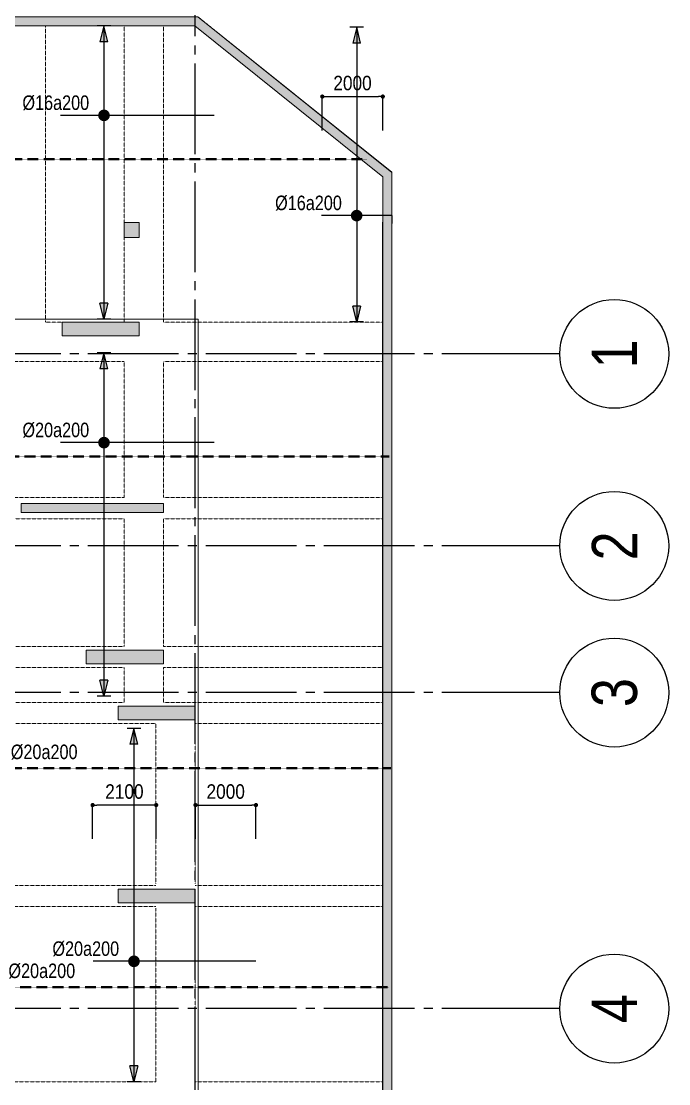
# Model space of a CAD drawing. Header units: millimetres. Extents: x -3819597 to -2591384, y 582389 to 820195.
# Drawn here: x -3654695 to -3633292, y 738096 to 773231 of the extents above; entities that cross this region are included whole.
import ezdxf
from ezdxf.enums import TextEntityAlignment as Align

# ---------------------------------------------------------------- set-up
doc = ezdxf.new("R2010")
doc.units = ezdxf.units.MM
doc.header["$MEASUREMENT"] = 0
for name, pattern in [('CENTER', [2, 1.25, -0.25, 0.25, -0.25]), ('CHG_XX_Cot_Ham 2$0$MB_Luoi truc$0$HTT Hidden 21', [3, 2, -1]), ('CHG_XX_Damsan_Ham 2$0$CHG_XX_Damsan_Ham 2$0$HIDDEN', [0.375, 0.25, -0.125]), ('CHG_XX_Luoi truc$0$MB_Luoi truc$0$Center101', [13, 10, -1, 1, -1]), ('HIDDEN', [0.375, 0.25, -0.125])]:
    doc.linetypes.add(name, pattern=pattern)
doc.layers.get('0').update_dxf_attribs({"lineweight": 9})
doc.layers.get('Defpoints').update_dxf_attribs({"color": 10, "lineweight": 0})
for name, color, linetype in [('02HN. TEXT B', 1, 'Continuous'), ('08HN. SSS X', 6, 'Continuous'), ('12HN. GRID', 1, 'CENTER'), ('CHG_XX_Cot_Ham 2$0$mb_cot tang 1-3$0$Concrete Line', 6, 'Continuous'), ('CHG_XX_Luoi truc$0$Grid', 34, 'Continuous'), ('CHG_XX_Luoi truc$0$Grid Line', 8, 'CHG_XX_Luoi truc$0$MB_Luoi truc$0$Center101'), ('dim', 51, 'Continuous')]:
    doc.layers.add(name, color=color, linetype=linetype)
for name, color, linetype, lineweight, plot in [('CHG_XX_Cot_Ham 2$0$NS-Column-H2', 90, 'Continuous', 13, False), ('CHG_XX_Cot_Ham 2$0$NS-Column-H2 @ 1', 90, 'Continuous', 13, False), ('CHG_XX_Cot_Ham 2$0$NS-Column-H2 @ 150', 90, 'Continuous', 13, False)]:
    doc.layers.add(name, color=color, linetype=linetype, lineweight=lineweight, plot=plot)
for name, color, linetype, lineweight in [('CHG_XX_Cot_Ham 2$0$NS-Pier-H2', 150, 'Continuous', 13), ('CHG_XX_Cot_Ham 2$0$NS-Pier-H2 @ 1', 150, 'Continuous', 13), ('CHG_XX_Cot_Ham 2$0$NS-Pier-H2 @ 150', 150, 'Continuous', 13), ("CHG_XX_Damsan_Ham 2$0$CHG_XX_Damsan_Ham 2$0$'S_General_Hidden_1 Thin", 1, 'CHG_XX_Damsan_Ham 2$0$CHG_XX_Damsan_Ham 2$0$HIDDEN', 18), ('CHG_XX_Damsan_Ham 2$0$CHG_XX_Damsan_Ham 2$0$CHG_XX_Damsan_Ham 2$0$Start net bao', 3, 'Continuous', 18), ('CHG_XX_Damsan_Ham 2$0$CHG_XX_Damsan_Ham 2$0$DBAO', 3, 'Continuous', 13), ('CHG_XX_Damsan_Ham 2$0$CHG_XX_Damsan_Ham 2$0$mach ngung thi cong', 6, 'Continuous', 13), ('CHG_XX_Damsan_Ham 2$0$CHG_XX_Damsan_Ham 2$0$Start net bao', 3, 'Continuous', 18), ('CHG_XX_Damsan_Ham 2$0$CHG_XX_Damsan_Ham 2$0$Start vach', 6, 'Continuous', 25), ('CHG_XX_Damsan_Ham 2$0$HATCH', 57, 'Continuous', 9), ('CHG_XX_Damsan_Ham 2$0$mach ngung thi cong', 6, 'Continuous', 13), ('CHG_XX_Damsan_Ham 2$0$Start vach', 6, 'Continuous', 25), ('thep chay suot', 5, 'HIDDEN', 40)]:
    doc.layers.add(name, color=color, linetype=linetype, lineweight=lineweight)
doc.styles.add('[HN042014]STYLE', font='arial.ttf', dxfattribs={"width": 0.8})
doc.styles.add('CHG_XX_Luoi truc$0$MB_Luoi truc$0$Grid A-F$0$VNI-HelveCB', font='VHELVCB_0.TTF')
doc.styles.add('MB_Luoi truc$0$Arial_C', font='arial.ttf', dxfattribs={"width": 0.85})
doc.dimstyles.new('200', dxfattribs={"dimscale": 200, "dimtxt": 2.4, "dimasz": 0.7, "dimexe": 0.0003, "dimexo": 0, "dimgap": 1, "dimtad": 1, "dimdec": 0, "dimzin": 12, "dimdsep": 46, "dimtxsty": 'MB_Luoi truc$0$Arial_C', "dimblk": 'MB_Luoi truc$0$_Dot', "dimcen": 0.5, "dimclrd": 256, "dimclre": 8, "dimclrt": 1, "dimadec": 0, "dimazin": 0, "dimtfac": 1, "dimtdec": 0, "dimtix": 1, "dimtmove": 2, "dimatfit": 3, "dimldrblk": 'MB_Luoi truc$0$HTT Arrow 30', "dimfxl": 1, "dimtolj": 1, "dimtzin": 0, "dimlwe": -1, "dimarcsym": 0})

# ---------------------------------------------------------------- blocks, each defined once
blk = doc.blocks.new('*U561')
at = {"layer": '12HN. GRID', "linetype": 'Continuous'}
h = blk.add_hatch(color=256, dxfattribs=at)
h.dxf.hatch_style = 1
h.paths.add_polyline_path([(-44, 812), (44, 812), (0, 988)])
h = blk.add_hatch(color=256, dxfattribs=at)
h.dxf.hatch_style = 1
h.paths.add_polyline_path([(0, -2246), (44, -2070), (-44, -2070)])
at = {"layer": '08HN. SSS X', "linetype": 'ByBlock', "ltscale": 10}
for p, q in [((-1213, 0), (478, 0)), ((-1213, 0), (-1213, 0)), ((478, 0), (478, 0))]:
    blk.add_line(p, q, dxfattribs=at)
at = {"layer": '12HN. GRID', "linetype": 'Continuous'}
for p, q in [((-75, 988), (75, 988)), ((-44, 812), (0, 988)), ((0, 988), (0, -2246)), ((0, 988), (44, 812)), ((-44, 812), (44, 812)), ((-44, -2070), (44, -2070)), ((-44, -2070), (0, -2246)), ((0, -2246), (44, -2070)), ((-75, -2246), (75, -2246))]:
    blk.add_line(p, q, dxfattribs=at)
at = {"layer": '12HN. GRID', "linetype": 'Continuous', "const_width": 64, "flags": 128}
blk.add_lwpolyline([(-32, 0, 1), (32, 0, 1)], format="xyb", close=True, dxfattribs=at)
at = {"layer": '02HN. TEXT B', "linetype": 'ByBlock', "style": '[HN042014]STYLE', "width": 0.8, "flags": 8}
blk.add_attdef('0', text='', height=160, dxfattribs=at).set_placement((1102, 160), align=Align.MIDDLE_CENTER)
blk.add_attdef('1', text='', height=160, dxfattribs=at).set_placement((164, 140), align=Align.MIDDLE_LEFT)
at = {"layer": 'Defpoints', "color": 9, "linetype": 'ByBlock', "style": '[HN042014]STYLE', "width": 0.8, "flags": 9}
for tag, p in [('2', (2343, 9127)), ('3', (2343, 8723)), ('4', (2343, 8318)), ('5', (2343, 7927))]:
    blk.add_attdef(tag, text='', height=250, dxfattribs=at).set_placement(p, align=Align.MIDDLE_CENTER)
blk = doc.blocks.new('*U703')
at = {"layer": 'thep chay suot', "linetype": 'HIDDEN', "ltscale": 10}
blk.add_line((-27727, 0), (10959, 0), dxfattribs=at)
at = {"layer": 'thep chay suot', "linetype": 'ByBlock', "ltscale": 0.001}
blk.add_line((10959, 0), (10959, 0), dxfattribs=at)
at = {"layer": '02HN. TEXT B', "linetype": 'ByBlock', "style": '[HN042014]STYLE', "width": 0.8, "flags": 8}
blk.add_attdef('0', text='', height=160, dxfattribs=at).set_placement((-351, 260), align=Align.MIDDLE_CENTER)
blk.add_attdef('1', text='', height=160, dxfattribs=at).set_placement((152, 180), align=Align.MIDDLE_LEFT)
at = {"layer": 'Defpoints', "color": 9, "linetype": 'ByBlock', "style": '[HN042014]STYLE', "width": 0.8, "flags": 9}
for tag, p in [('2', (-12351, -1000)), ('3', (-12351, -1405)), ('4', (-12351, -1810)), ('5', (-12351, -2200))]:
    blk.add_attdef(tag, text='', height=250, dxfattribs=at).set_placement(p, align=Align.MIDDLE_CENTER)
blk = doc.blocks.new('*U704')
at = {"layer": 'thep chay suot', "linetype": 'HIDDEN', "ltscale": 10}
blk.add_line((-15836, 0), (23091, 0), dxfattribs=at)
at = {"layer": 'thep chay suot', "linetype": 'ByBlock', "ltscale": 0.001}
blk.add_line((23091, 0), (23091, 0), dxfattribs=at)
at = {"layer": '02HN. TEXT B', "linetype": 'ByBlock', "style": '[HN042014]STYLE', "width": 0.8, "flags": 8}
blk.add_attdef('0', text='', height=160, dxfattribs=at).set_placement((-351, 260), align=Align.MIDDLE_CENTER)
blk.add_attdef('1', text='', height=160, dxfattribs=at).set_placement((152, -144), align=Align.MIDDLE_LEFT)
at = {"layer": 'Defpoints', "color": 9, "linetype": 'ByBlock', "style": '[HN042014]STYLE', "width": 0.8, "flags": 9}
for tag, p in [('2', (-480, -186)), ('3', (-480, -590)), ('4', (-480, -995)), ('5', (-480, -1386))]:
    blk.add_attdef(tag, text='', height=250, dxfattribs=at).set_placement(p, align=Align.MIDDLE_CENTER)
blk = doc.blocks.new('*U568')
at = {"layer": '12HN. GRID', "linetype": 'Continuous'}
h = blk.add_hatch(color=256, dxfattribs=at)
h.dxf.hatch_style = 1
h.paths.add_polyline_path([(-44, 812), (44, 812), (0, 988)])
h = blk.add_hatch(color=256, dxfattribs=at)
h.dxf.hatch_style = 1
h.paths.add_polyline_path([(0, -2793), (44, -2617), (-44, -2617)])
at = {"layer": '08HN. SSS X', "linetype": 'ByBlock', "ltscale": 10}
for p, q in [((-1213, 0), (478, 0)), ((-1213, 0), (-1213, 0)), ((478, 0), (478, 0))]:
    blk.add_line(p, q, dxfattribs=at)
at = {"layer": '12HN. GRID', "linetype": 'Continuous'}
for p, q in [((-75, 988), (75, 988)), ((-44, 812), (0, 988)), ((0, 988), (0, -2793)), ((0, 988), (44, 812)), ((-44, 812), (44, 812)), ((-44, -2617), (44, -2617)), ((-44, -2617), (0, -2793)), ((0, -2793), (44, -2617)), ((-75, -2793), (75, -2793))]:
    blk.add_line(p, q, dxfattribs=at)
at = {"layer": '12HN. GRID', "linetype": 'Continuous', "const_width": 64, "flags": 128}
blk.add_lwpolyline([(-32, 0, 1), (32, 0, 1)], format="xyb", close=True, dxfattribs=at)
at = {"layer": '02HN. TEXT B', "linetype": 'ByBlock', "style": '[HN042014]STYLE', "width": 0.8, "flags": 8}
blk.add_attdef('0', text='', height=160, dxfattribs=at).set_placement((1102, 160), align=Align.MIDDLE_CENTER)
blk.add_attdef('1', text='', height=160, dxfattribs=at).set_placement((164, 140), align=Align.MIDDLE_LEFT)
at = {"layer": 'Defpoints', "color": 9, "linetype": 'ByBlock', "style": '[HN042014]STYLE', "width": 0.8, "flags": 9}
for tag, p in [('2', (2343, 9127)), ('3', (2343, 8723)), ('4', (2343, 8318)), ('5', (2343, 7927))]:
    blk.add_attdef(tag, text='', height=250, dxfattribs=at).set_placement(p, align=Align.MIDDLE_CENTER)
blk = doc.blocks.new('*U706')
at = {"layer": '12HN. GRID', "linetype": 'Continuous'}
h = blk.add_hatch(color=256, dxfattribs=at)
h.dxf.hatch_style = 1
h.paths.add_polyline_path([(-44, 1650), (44, 1650), (0, 1826)])
h = blk.add_hatch(color=256, dxfattribs=at)
h.dxf.hatch_style = 1
h.paths.add_polyline_path([(0, -1045), (44, -869), (-44, -869)])
for p, q in [((-75, 1826), (75, 1826)), ((-44, 1650), (0, 1826)), ((0, 1826), (0, -1045)), ((0, 1826), (44, 1650)), ((-44, 1650), (44, 1650)), ((-44, -869), (44, -869)), ((-44, -869), (0, -1045)), ((0, -1045), (44, -869)), ((-75, -1045), (75, -1045))]:
    blk.add_line(p, q, dxfattribs=at)
at = {"layer": '12HN. GRID', "linetype": 'Continuous', "const_width": 64, "flags": 128}
blk.add_lwpolyline([(-32, 0, -1), (32, 0, -1)], format="xyb", close=True, dxfattribs=at)
at = {"layer": 'thep chay suot', "linetype": 'ByBlock', "ltscale": 0.001}
for p, q in [((-616, 0), (-616, 81)), ((4703, 0), (4703, 0))]:
    blk.add_line(p, q, dxfattribs=at)
at = {"layer": 'thep chay suot', "linetype": 'HIDDEN', "ltscale": 10}
blk.add_line((-616, 0), (4703, 0), dxfattribs=at)
at = {"layer": '02HN. TEXT B', "linetype": 'ByBlock', "style": '[HN042014]STYLE', "width": 0.8, "flags": 8}
blk.add_attdef('0', text='', height=160, dxfattribs=at).set_placement((-351, 260), align=Align.MIDDLE_CENTER)
blk.add_attdef('1', text='', height=160, dxfattribs=at).set_placement((515, 180), align=Align.MIDDLE_LEFT)
at = {"layer": 'Defpoints', "color": 9, "linetype": 'ByBlock', "style": '[HN042014]STYLE', "width": 0.8, "flags": 9}
for tag, p in [('2', (14399, -289)), ('3', (14399, -694)), ('4', (14399, -1098)), ('5', (14399, -1489))]:
    blk.add_attdef(tag, text='', height=250, dxfattribs=at).set_placement(p, align=Align.MIDDLE_CENTER)
blk = doc.blocks.new('*U659')
at = {"layer": '12HN. GRID', "linetype": 'Continuous'}
h = blk.add_hatch(color=256, dxfattribs=at)
h.dxf.hatch_style = 1
h.paths.add_polyline_path([(-44, 2392), (44, 2392), (0, 2568)])
h = blk.add_hatch(color=256, dxfattribs=at)
h.dxf.hatch_style = 1
h.paths.add_polyline_path([(0, -1329), (44, -1153), (-44, -1153)])
at = {"layer": '08HN. SSS X', "linetype": 'ByBlock', "ltscale": 10}
for p, q in [((-1341, 0), (448, 0)), ((-1341, 0), (-1341, 0)), ((448, 0), (448, 0))]:
    blk.add_line(p, q, dxfattribs=at)
at = {"layer": '12HN. GRID', "linetype": 'Continuous'}
for p, q in [((-75, 2568), (75, 2568)), ((-44, 2392), (0, 2568)), ((0, 2568), (0, -1329)), ((0, 2568), (44, 2392)), ((-44, 2392), (44, 2392)), ((-44, -1153), (44, -1153)), ((-44, -1153), (0, -1329)), ((0, -1329), (44, -1153)), ((-75, -1329), (75, -1329))]:
    blk.add_line(p, q, dxfattribs=at)
at = {"layer": '12HN. GRID', "linetype": 'Continuous', "const_width": 64, "flags": 128}
blk.add_lwpolyline([(-32, 0, 1), (32, 0, 1)], format="xyb", close=True, dxfattribs=at)
at = {"layer": '02HN. TEXT B', "linetype": 'ByBlock', "style": '[HN042014]STYLE', "width": 0.8, "flags": 8}
blk.add_attdef('0', text='', height=160, dxfattribs=at).set_placement((1102, 160), align=Align.MIDDLE_CENTER)
blk.add_attdef('1', text='', height=160, dxfattribs=at).set_placement((164, 140), align=Align.MIDDLE_LEFT)
at = {"layer": 'Defpoints', "color": 9, "linetype": 'ByBlock', "style": '[HN042014]STYLE', "width": 0.8, "flags": 9}
for tag, p in [('2', (2343, 9127)), ('3', (2343, 8723)), ('4', (2343, 8318)), ('5', (2343, 7927))]:
    blk.add_attdef(tag, text='', height=250, dxfattribs=at).set_placement(p, align=Align.MIDDLE_CENTER)
blk = doc.blocks.new('*U715')
at = {"layer": '12HN. GRID', "linetype": 'Continuous'}
h = blk.add_hatch(color=256, dxfattribs=at)
h.dxf.hatch_style = 1
h.paths.add_polyline_path([(-44, 6211), (44, 6211), (0, 6387)])
h = blk.add_hatch(color=256, dxfattribs=at)
h.dxf.hatch_style = 1
h.paths.add_polyline_path([(0, -3788), (44, -3612), (-44, -3612)])
for p, q in [((-75, 6387), (75, 6387)), ((-44, 6211), (0, 6387)), ((0, 6387), (0, -3788)), ((0, 6387), (44, 6211)), ((-44, 6211), (44, 6211)), ((-44, -3612), (44, -3612)), ((-44, -3612), (0, -3788)), ((0, -3788), (44, -3612)), ((-75, -3788), (75, -3788))]:
    blk.add_line(p, q, dxfattribs=at)
at = {"layer": '12HN. GRID', "linetype": 'Continuous', "const_width": 64, "flags": 128}
blk.add_lwpolyline([(-32, 0, 1), (32, 0, 1)], format="xyb", close=True, dxfattribs=at)
at = {"layer": 'thep chay suot', "linetype": 'HIDDEN', "ltscale": 10}
blk.add_line((-1882, 0), (7813, 0), dxfattribs=at)
at = {"layer": 'thep chay suot', "linetype": 'ByBlock', "ltscale": 0.001}
for p, q in [((-1882, 0), (-1882, 0)), ((7813, 0), (7813, 0))]:
    blk.add_line(p, q, dxfattribs=at)
at = {"layer": '02HN. TEXT B', "linetype": 'ByBlock', "style": '[HN042014]STYLE', "width": 0.8, "flags": 8}
blk.add_attdef('0', text='', height=160, dxfattribs=at).set_placement((-351, 260), align=Align.MIDDLE_CENTER)
blk.add_attdef('1', text='', height=160, dxfattribs=at).set_placement((152, 180), align=Align.MIDDLE_LEFT)
at = {"layer": 'Defpoints', "color": 9, "linetype": 'ByBlock', "style": '[HN042014]STYLE', "width": 0.8, "flags": 9}
for tag, p in [('2', (-15734, -1000)), ('3', (-15734, -1405)), ('4', (-15734, -1810)), ('5', (-15734, -2200))]:
    blk.add_attdef(tag, text='', height=250, dxfattribs=at).set_placement(p, align=Align.MIDDLE_CENTER)
blk = doc.blocks.new('*U1035')
at = {"layer": 'CHG_XX_Cot_Ham 2$0$NS-Pier-H2 @ 1'}
h = blk.add_hatch(color=256, dxfattribs=at)
h.dxf.hatch_style = 1
h.paths.add_polyline_path([(450, 0), (0, 0), (0, -2550), (450, -2550)])
at = {"layer": 'CHG_XX_Cot_Ham 2$0$NS-Pier-H2 @ 150'}
h = blk.add_hatch(color=256, dxfattribs=at)
h.dxf.hatch_style = 1
h.paths.add_polyline_path([(450, 0), (0, 0), (0, -2550), (450, -2550)])
blk = doc.blocks.new('CHG_XX_Cot_Ham 2$0$Block A_C450x2250')
at = {"layer": 'CHG_XX_Cot_Ham 2$0$NS-Pier-H2'}
blk.add_lwpolyline([(450, -2550), (0, -2550), (0, 0), (450, 0)], close=True, dxfattribs=at)
blk.add_blockref('*U1035', (0, 0), dxfattribs=at)
blk = doc.blocks.new('CHG_XX_Cot_Ham 2$0$300X4700')
at = {"layer": 'CHG_XX_Cot_Ham 2$0$NS-Pier-H2'}
h = blk.add_hatch(color=256, dxfattribs=at)
h.dxf.hatch_style = 1
h.paths.add_polyline_path([(0, 0), (0, -300), (4700, -300), (4700, 0)])
blk.add_lwpolyline([(0, 0), (0, -300), (4700, -300), (4700, 0)], close=True, dxfattribs=at)
blk = doc.blocks.new('*U1037')
at = {"layer": 'CHG_XX_Cot_Ham 2$0$NS-Column-H2 @ 1'}
h = blk.add_hatch(color=256, dxfattribs=at)
h.dxf.hatch_style = 1
h.paths.add_polyline_path([(-250, -250), (-250, 250), (250, 250), (250, -250)])
at = {"layer": 'CHG_XX_Cot_Ham 2$0$NS-Column-H2 @ 150'}
h = blk.add_hatch(color=256, dxfattribs=at)
h.dxf.hatch_style = 1
h.paths.add_polyline_path([(-250, -250), (-250, 250), (250, 250), (250, -250)])
blk = doc.blocks.new('CHG_XX_Cot_Ham 2$0$500x500')
at = {"layer": 'CHG_XX_Cot_Ham 2$0$NS-Column-H2'}
blk.add_lwpolyline([(250, -250), (250, 250), (-250, 250), (-250, -250)], close=True, dxfattribs=at)
blk.add_blockref('*U1037', (0, 0), dxfattribs=at)
blk = doc.blocks.new('*U1029')
at = {"layer": 'CHG_XX_Luoi truc$0$Grid Line'}
blk.add_line((0, 0), (0, 608), dxfattribs=at)
at = {"layer": 'CHG_XX_Luoi truc$0$Grid', "lineweight": -2, "style": 'CHG_XX_Luoi truc$0$MB_Luoi truc$0$Grid A-F$0$VNI-HelveCB'}
for tag, p in [('GRIDSUB', (0, 617)), ('GRID', (0, -9))]:
    blk.add_attdef(tag, text='', height=5, dxfattribs=at).set_placement(p, align=Align.MIDDLE)
blk = doc.blocks.new('*U1031')
at = {"layer": 'CHG_XX_Luoi truc$0$Grid', "lineweight": -2}
blk.add_line((0, -3), (0, 0), dxfattribs=at)
blk.add_circle((0, -9), 6, dxfattribs=at)
at = {"layer": 'CHG_XX_Luoi truc$0$Grid Line'}
blk.add_line((0, 0), (0, 438), dxfattribs=at)
at = {"layer": 'CHG_XX_Luoi truc$0$Grid', "lineweight": -2, "style": 'CHG_XX_Luoi truc$0$MB_Luoi truc$0$Grid A-F$0$VNI-HelveCB'}
for tag, p in [('GRIDSUB', (0, 447)), ('GRID', (0, -9))]:
    blk.add_attdef(tag, text='', height=5, dxfattribs=at).set_placement(p, align=Align.MIDDLE)
blk = doc.blocks.new('CHG_XX_Luoi truc')
at = {"layer": 'CHG_XX_Luoi truc$0$Grid', "xscale": 300, "yscale": 300, "zscale": 300}
blk.add_blockref('*U1029', (99550, -12747), dxfattribs=at)
at = {"layer": 'CHG_XX_Luoi truc$0$Grid'}
ref = blk.add_blockref('*U1031', (110703, 152250), dxfattribs=dict(at, xscale=300.0000000000013, yscale=300.0000000000013, zscale=300.0000000000013, rotation=90))
ref.add_attrib('GRID', '1', dxfattribs={"lineweight": -2, "height": 1500, "rotation": 90, "style": 'CHG_XX_Luoi truc$0$MB_Luoi truc$0$Grid A-F$0$VNI-HelveCB'}).set_placement((113403, 152250), align=Align.MIDDLE)
ref = blk.add_blockref('*U1031', (110703, 145900), dxfattribs=dict(at, xscale=300.0000000000013, yscale=300.0000000000013, zscale=300.0000000000013, rotation=90))
ref.add_attrib('GRID', '2', dxfattribs={"lineweight": -2, "height": 1500, "rotation": 90, "style": 'CHG_XX_Luoi truc$0$MB_Luoi truc$0$Grid A-F$0$VNI-HelveCB'}).set_placement((113403, 145900), align=Align.MIDDLE)
ref = blk.add_blockref('*U1031', (110703, 141050), dxfattribs=dict(at, xscale=300.0000000000013, yscale=300.0000000000013, zscale=300.0000000000013, rotation=90))
ref.add_attrib('GRID', '3', dxfattribs={"lineweight": -2, "height": 1500, "rotation": 90, "style": 'CHG_XX_Luoi truc$0$MB_Luoi truc$0$Grid A-F$0$VNI-HelveCB'}).set_placement((113403, 141050), align=Align.MIDDLE)
ref = blk.add_blockref('*U1031', (110703, 130600), dxfattribs=dict(at, xscale=300.0000000000013, yscale=300.0000000000013, zscale=300.0000000000013, rotation=90))
ref.add_attrib('GRID', '4', dxfattribs={"lineweight": -2, "height": 1500, "rotation": 90, "style": 'CHG_XX_Luoi truc$0$MB_Luoi truc$0$Grid A-F$0$VNI-HelveCB'}).set_placement((113403, 130600), align=Align.MIDDLE)
blk = doc.blocks.new('CHG_XX_Cot_Ham 2')
at = {"layer": 'CHG_XX_Cot_Ham 2$0$NS-Pier-H2'}
h = blk.add_hatch(color=256, dxfattribs=at)
h.dxf.hatch_style = 1
h.paths.add_polyline_path([(99639.2, 163400), (-10900, 163400), (-10900, 85450), (-300, 85450), (-300, 84050), (32350, 84050), (32350, -9000), (103575.5, -9000), (106050, -6022), (106050, 158254.3)])
h.paths.add_polyline_path([(99533.7, 163100), (105750, 158110.4), (105750, 90450), (105650, 90450), (105750, 90450), (105750, 13850), (105750, 13722.3), (105750, -5913.6), (103434.7, -8700), (93599.8, -8700), (93299.8, -8700), (32650, -8700), (32650, 84350), (0, 84350), (0, 85750), (-10600, 85750), (-10600, 163100), (93600, 163100)], flags=16)
for p, q in [((99639.2, 163400), (106050, 158254.3)), ((-10600, 163100), (99533.7, 163100)), ((99533.7, 163100), (105750, 158110.4)), ((105750, 158110.4), (105750, 90450)), ((106050, 158254.3), (106050, -6022))]:
    blk.add_line(p, q, dxfattribs=at)
at = {"layer": 'CHG_XX_Cot_Ham 2$0$NS-Pier-H2', "linetype": 'CHG_XX_Cot_Ham 2$0$MB_Luoi truc$0$HTT Hidden 21'}
blk.add_lwpolyline([(99639.2, 163400), (106050, 158254.3), (106050, -6022), (103575.5, -9000), (32350, -9000), (32350, 84050), (-300, 84050), (-300, 85450), (-10900, 85450), (-10900, 163400)], close=True, dxfattribs=at)
at = {"layer": 'CHG_XX_Cot_Ham 2$0$mb_cot tang 1-3$0$Concrete Line'}
blk.add_blockref('CHG_XX_Cot_Ham 2$0$300X4700', (93800, 147300), dxfattribs=at)
at = {"layer": 'CHG_XX_Cot_Ham 2$0$NS-Column-H2'}
blk.add_blockref('CHG_XX_Cot_Ham 2$0$500x500', (97450, 156350), dxfattribs=at)
at = {"layer": 'CHG_XX_Cot_Ham 2$0$NS-Pier-H2'}
blk.add_blockref('CHG_XX_Luoi truc', (0, 0), dxfattribs=at)
at = {"layer": 'CHG_XX_Cot_Ham 2$0$NS-Pier-H2', "xscale": -1, "rotation": 90}
for p in [(95150, 153300), (95950, 142450), (97000, 140600), (97000, 134550)]:
    blk.add_blockref('CHG_XX_Cot_Ham 2$0$Block A_C450x2250', p, dxfattribs=at)
blk = doc.blocks.new('CHG_XX_Damsan_Ham 2', base_point=(3089256, -609981))
at = {"layer": "CHG_XX_Damsan_Ham 2$0$CHG_XX_Damsan_Ham 2$0$'S_General_Hidden_1 Thin", "ltscale": 10}
for p, q in [((94600, 153300), (94600, 163100)), ((97200, 163100), (97200, 153300)), ((98500, 163100), (98500, 153300)), ((94600, 153300), (97200, 153300)), ((98500, 153300), (105750, 153300)), ((87700, 152000), (97200, 152000)), ((97200, 152000), (97200, 147500)), ((98500, 152000), (98500, 147500)), ((98500, 152000), (105750, 152000)), ((87700, 147500), (97200, 147500)), ((98500, 147500), (105750, 147500)), ((87725, 146800), (97200, 146800)), ((97200, 146800), (97200, 142575)), ((98500, 146800), (105750, 146800)), ((98500, 146800), (98500, 142575)), ((97200, 142575), (87700, 142575)), ((105750, 142575), (98500, 142575)), ((97200, 141875), (87700, 141875)), ((97200, 141875), (97200, 140725)), ((105750, 141875), (98500, 141875)), ((98500, 141875), (98500, 140725)), ((97200, 140725), (87700, 140725)), ((98500, 140725), (99550, 140725)), ((99550, 140725), (105750, 140725)), ((99550, 140725), (105750, 140725)), ((98250, 140025), (90700, 140025)), ((98250, 140025), (98250, 134725)), ((99550, 140025), (99550, 134725)), ((99550, 140025), (105750, 140025)), ((99550, 140025), (105750, 140025)), ((87700, 134675), (98250, 134675)), ((99550, 134675), (105750, 134675)), ((99550, 134675), (105750, 134675)), ((87700, 133975), (98250, 133975)), ((98250, 133925), (98250, 128175)), ((99550, 133975), (105750, 133975)), ((99550, 133975), (105750, 133975)), ((99550, 133925), (99550, 128175)), ((87700, 128175), (98250, 128175)), ((99550, 128175), (105750, 128175))]:
    blk.add_line(p, q, dxfattribs=at)
at = {"layer": 'CHG_XX_Damsan_Ham 2$0$CHG_XX_Damsan_Ham 2$0$CHG_XX_Damsan_Ham 2$0$Start net bao'}
for points in [[(-10900, 163400), (99639, 163400), (106050, 158250), (106050, -6022), (103576, -9000), (32350, -9000), (32350, 84050), (-300, 84050)], [(-10600, 85750), (-10600, 163100), (99534, 163100), (105750, 158106), (105750, 128050)]]:
    blk.add_lwpolyline(points, dxfattribs=at)
at = {"layer": 'CHG_XX_Damsan_Ham 2$0$CHG_XX_Damsan_Ham 2$0$mach ngung thi cong'}
blk.add_lwpolyline([(23700, 90148), (-100, 90150), (-100, 153400), (99650, 153400), (99650, 71950), (75851, 71950), (75851, 88800), (75851, 88800), (75851, 129600), (23700, 129600)], close=True, dxfattribs=at)
at = {"layer": 'CHG_XX_Damsan_Ham 2$0$CHG_XX_Damsan_Ham 2$0$Start net bao'}
for points in [[(-10900, 163400), (99639, 163400), (106050, 158250), (106050, -6022), (103576, -9000), (32350, -9000), (32350, 84050), (-300, 84050)], [(-10600, 85750), (-10600, 163100), (99534, 163100), (105750, 158106), (105750, 128050)]]:
    blk.add_lwpolyline(points, dxfattribs=at)
at = {"layer": 'CHG_XX_Damsan_Ham 2$0$CHG_XX_Damsan_Ham 2$0$Start vach'}
blk.add_lwpolyline([(105750, 12350), (105750, 156610)], dxfattribs=at)
at = {"layer": 'CHG_XX_Damsan_Ham 2$0$mach ngung thi cong'}
blk.add_lwpolyline([(23900, 90148), (-100, 90150), (-100, 153400), (99650, 153400), (99650, 71950), (75549, 71950), (75549, 88800), (75549, 88800), (75549, 129500), (23900, 129500)], close=True, dxfattribs=at)
at = {"layer": 'CHG_XX_Damsan_Ham 2$0$Start vach'}
blk.add_lwpolyline([(105750, 12350), (105750, 156610)], dxfattribs=at)
at = {"layer": 'CHG_XX_Damsan_Ham 2$0$CHG_XX_Damsan_Ham 2$0$DBAO'}
blk.add_blockref('CHG_XX_Cot_Ham 2', (0, 0), dxfattribs=at)
at = {"layer": 'CHG_XX_Damsan_Ham 2$0$HATCH'}
blk.add_blockref('CHG_XX_Cot_Ham 2', (0, 0), dxfattribs=at)
blk = doc.blocks.new('*U758')
at = {"layer": '12HN. GRID', "linetype": 'Continuous'}
h = blk.add_hatch(color=256, dxfattribs=at)
h.dxf.hatch_style = 1
h.paths.add_polyline_path([(-44, 1900), (44, 1900), (0, 2076)])
h = blk.add_hatch(color=256, dxfattribs=at)
h.dxf.hatch_style = 1
h.paths.add_polyline_path([(0, -1173), (44, -997), (-44, -997)])
at = {"layer": '08HN. SSS X', "linetype": 'ByBlock', "ltscale": 10}
for p, q in [((-388, 0), (388, 0)), ((-388, 0), (-388, -88)), ((388, 0), (388, 0))]:
    blk.add_line(p, q, dxfattribs=at)
at = {"layer": '12HN. GRID', "linetype": 'Continuous'}
for p, q in [((-75, 2076), (75, 2076)), ((-44, 1900), (0, 2076)), ((0, 2076), (0, -1173)), ((0, 2076), (44, 1900)), ((-44, 1900), (44, 1900)), ((-44, -997), (44, -997)), ((-44, -997), (0, -1173)), ((0, -1173), (44, -997)), ((-75, -1173), (75, -1173))]:
    blk.add_line(p, q, dxfattribs=at)
at = {"layer": '12HN. GRID', "linetype": 'Continuous', "const_width": 64, "flags": 128}
blk.add_lwpolyline([(-32, 0, -1), (32, 0, -1)], format="xyb", close=True, dxfattribs=at)
at = {"layer": '02HN. TEXT B', "linetype": 'ByBlock', "style": '[HN042014]STYLE', "width": 0.8, "flags": 8}
blk.add_attdef('0', text='', height=160, dxfattribs=at).set_placement((1102, 160), align=Align.MIDDLE_CENTER)
blk.add_attdef('1', text='', height=160, dxfattribs=at).set_placement((164, 140), align=Align.MIDDLE_LEFT)
at = {"layer": 'Defpoints', "color": 9, "linetype": 'ByBlock', "style": '[HN042014]STYLE', "width": 0.8, "flags": 9}
for tag, p in [('2', (2343, 9127)), ('3', (2343, 8723)), ('4', (2343, 8318)), ('5', (2343, 7927))]:
    blk.add_attdef(tag, text='', height=250, dxfattribs=at).set_placement(p, align=Align.MIDDLE_CENTER)
blk = doc.blocks.new('MB_Luoi truc$0$_Dot')
at = {"color": 0, "linetype": 'ByBlock', "lineweight": -2}
blk.add_line((-0.5, 0), (-1, 0), dxfattribs=at)
at = {"color": 0, "linetype": 'ByBlock', "const_width": 0.5}
blk.add_lwpolyline([(-0.25, 0, 1), (0.25, 0, 1)], format="xyb", close=True, dxfattribs=at)
blk = doc.blocks.new('*D759')
at = {"layer": 'Defpoints', "color": 0, "ltscale": 1500, "transparency": 16777216}
for p in [(-3642745, 770740), (-3644745, 769622), (-3642745, 769622)]:
    blk.add_point(p, dxfattribs=at)
at = {"layer": 'dim', "color": 8, "ltscale": 1500, "transparency": 16777216}
for p, q in [((-3644745, 769622), (-3644745, 770740)), ((-3642745, 769622), (-3642745, 770740))]:
    blk.add_line(p, q, dxfattribs=at)
at = {"layer": 'dim', "lineweight": -2, "ltscale": 1500, "transparency": 16777216}
blk.add_line((-3644605, 770740), (-3642885, 770740), dxfattribs=at)
at = {"layer": 'dim', "lineweight": -2, "ltscale": 1500, "transparency": 16777216, "xscale": 140, "yscale": 140, "zscale": 140, "rotation": 180}
blk.add_blockref('MB_Luoi truc$0$_Dot', (-3644745, 770740), dxfattribs=at)
at = {"layer": 'dim', "lineweight": -2, "ltscale": 1500, "transparency": 16777216, "xscale": 140, "yscale": 140, "zscale": 140}
blk.add_blockref('MB_Luoi truc$0$_Dot', (-3642745, 770740), dxfattribs=at)
at = {"layer": 'dim', "color": 1, "ltscale": 1500, "transparency": 16777216, "insert": (-3643745, 771185), "char_height": 480, "attachment_point": 5, "style": 'MB_Luoi truc$0$Arial_C'}
blk.add_mtext('\\A1;2000', dxfattribs=at)
blk = doc.blocks.new('MB_Luoi truc$0$HTT Arrow 30')
blk.add_hatch(color=256).paths.add_polyline_path([(-2.5, 0.375), (-2.5, -0.375), (0, 0)])
at = {"color": 0, "linetype": 'ByBlock', "lineweight": -2}
for p, q in [((0, 0), (-2.5, 0.375)), ((-2.5, -0.375), (-2.5, 0.375)), ((0, 0), (-2.5, -0.375))]:
    blk.add_line(p, q, dxfattribs=at)
blk = doc.blocks.new('*D762')
at = {"layer": 'Defpoints', "color": 0, "ltscale": 1500, "transparency": 16777216}
for p in [(-3652336, 747311), (-3652336, 746193), (-3650236, 746193)]:
    blk.add_point(p, dxfattribs=at)
at = {"layer": 'dim', "color": 8, "ltscale": 1500, "transparency": 16777216}
for p, q in [((-3652336, 746193), (-3652336, 747311)), ((-3650236, 746193), (-3650236, 747311))]:
    blk.add_line(p, q, dxfattribs=at)
at = {"layer": 'dim', "lineweight": -2, "ltscale": 1500, "transparency": 16777216}
blk.add_line((-3650376, 747311), (-3652196, 747311), dxfattribs=at)
at = {"layer": 'dim', "lineweight": -2, "ltscale": 1500, "transparency": 16777216, "xscale": 140, "yscale": 140, "zscale": 140, "rotation": 180}
blk.add_blockref('MB_Luoi truc$0$_Dot', (-3652336, 747311), dxfattribs=at)
at = {"layer": 'dim', "lineweight": -2, "ltscale": 1500, "transparency": 16777216, "xscale": 140, "yscale": 140, "zscale": 140}
blk.add_blockref('MB_Luoi truc$0$_Dot', (-3650236, 747311), dxfattribs=at)
at = {"layer": 'dim', "color": 1, "ltscale": 1500, "transparency": 16777216, "insert": (-3651286, 747756), "char_height": 480, "attachment_point": 5, "style": 'MB_Luoi truc$0$Arial_C'}
blk.add_mtext('\\A1;2100', dxfattribs=at)
blk = doc.blocks.new('*D763')
at = {"layer": 'Defpoints', "color": 0, "ltscale": 1500, "transparency": 16777216}
for p in [(-3646937, 747311), (-3648936, 746193), (-3646937, 746193)]:
    blk.add_point(p, dxfattribs=at)
at = {"layer": 'dim', "color": 8, "ltscale": 1500, "transparency": 16777216}
for p, q in [((-3648936, 746193), (-3648936, 747311)), ((-3646937, 746193), (-3646937, 747311))]:
    blk.add_line(p, q, dxfattribs=at)
at = {"layer": 'dim', "lineweight": -2, "ltscale": 1500, "transparency": 16777216}
blk.add_line((-3648796, 747311), (-3647077, 747311), dxfattribs=at)
at = {"layer": 'dim', "lineweight": -2, "ltscale": 1500, "transparency": 16777216, "xscale": 140, "yscale": 140, "zscale": 140, "rotation": 180}
blk.add_blockref('MB_Luoi truc$0$_Dot', (-3648936, 747311), dxfattribs=at)
at = {"layer": 'dim', "lineweight": -2, "ltscale": 1500, "transparency": 16777216, "xscale": 140, "yscale": 140, "zscale": 140}
blk.add_blockref('MB_Luoi truc$0$_Dot', (-3646937, 747311), dxfattribs=at)
at = {"layer": 'dim', "color": 1, "ltscale": 1500, "transparency": 16777216, "insert": (-3647937, 747756), "char_height": 480, "attachment_point": 5, "style": 'MB_Luoi truc$0$Arial_C'}
blk.add_mtext('\\A1;2000', dxfattribs=at)
blk = doc.blocks.new('*U823')
at = {"layer": '12HN. GRID', "linetype": 'Continuous'}
h = blk.add_hatch(color=256, dxfattribs=at)
h.dxf.hatch_style = 1
h.paths.add_polyline_path([(-44, 316), (44, 316), (0, 492)])
h = blk.add_hatch(color=256, dxfattribs=at)
h.dxf.hatch_style = 1
h.paths.add_polyline_path([(0, -587), (44, -411), (-44, -411)])
for p, q in [((-75, 492), (75, 492)), ((-44, 316), (0, 492)), ((0, 492), (0, -587)), ((0, 492), (44, 316)), ((-44, 316), (44, 316)), ((-44, -411), (44, -411)), ((-44, -411), (0, -587)), ((0, -587), (44, -411)), ((-75, -587), (75, -587))]:
    blk.add_line(p, q, dxfattribs=at)
at = {"layer": '12HN. GRID', "linetype": 'Continuous', "const_width": 64, "flags": 128}
blk.add_lwpolyline([(-32, 0, -1), (32, 0, -1)], format="xyb", close=True, dxfattribs=at)
at = {"layer": 'thep chay suot', "linetype": 'ByBlock', "ltscale": 0.001}
for p, q in [((-5556, 0), (-5556, 81)), ((4703, 0), (4703, 0))]:
    blk.add_line(p, q, dxfattribs=at)
at = {"layer": 'thep chay suot', "linetype": 'HIDDEN', "ltscale": 10}
blk.add_line((-5556, 0), (4703, 0), dxfattribs=at)
at = {"layer": '02HN. TEXT B', "linetype": 'ByBlock', "style": '[HN042014]STYLE', "width": 0.8, "flags": 8}
blk.add_attdef('0', text='', height=160, dxfattribs=at).set_placement((-351, 260), align=Align.MIDDLE_CENTER)
blk.add_attdef('1', text='', height=160, dxfattribs=at).set_placement((515, 180), align=Align.MIDDLE_LEFT)
at = {"layer": 'Defpoints', "color": 9, "linetype": 'ByBlock', "style": '[HN042014]STYLE', "width": 0.8, "flags": 9}
for tag, p in [('2', (14399, -289)), ('3', (14399, -694)), ('4', (14399, -1098)), ('5', (14399, -1489))]:
    blk.add_attdef(tag, text='', height=250, dxfattribs=at).set_placement(p, align=Align.MIDDLE_CENTER)

msp = doc.modelspace()

# ---------------------------------------------------------------- block references
at = {"layer": '08HN. SSS X', "linetype": 'Continuous'}
ref = msp.add_blockref('*U561', (-3651960.4, 770118), dxfattribs=dict(at, xscale=-3, yscale=3, zscale=3))
ref.add_attrib('1', '%%c16a200', dxfattribs={"layer": '02HN. TEXT B', "linetype": 'ByBlock', "height": 480, "style": '[HN042014]STYLE', "width": 0.8}).set_placement((-3654657, 770538), align=Align.MIDDLE_LEFT)
ref = msp.add_blockref('*U758', (-3643608, 766804.8), dxfattribs=dict(at, xscale=-3, yscale=3, zscale=3))
ref.add_attrib('1', '%%c16a200', dxfattribs={"layer": '02HN. TEXT B', "linetype": 'ByBlock', "height": 480, "style": '[HN042014]STYLE', "width": 0.8}).set_placement((-3646304.6, 767224.8), align=Align.MIDDLE_LEFT)
ref = msp.add_blockref('*U568', (-3651960.4, 759296.7), dxfattribs=dict(at, xscale=-3, yscale=3, zscale=3))
ref.add_attrib('1', '%%c20a200', dxfattribs={"layer": '02HN. TEXT B', "linetype": 'ByBlock', "height": 480, "style": '[HN042014]STYLE', "width": 0.8}).set_placement((-3654657, 759716.7), align=Align.MIDDLE_LEFT)
ref = msp.add_blockref('*U659', (-3650969.3, 742144.2), dxfattribs=dict(at, xscale=-3, yscale=3, zscale=3))
ref.add_attrib('1', '%%c20a200', dxfattribs={"layer": '02HN. TEXT B', "linetype": 'ByBlock', "height": 480, "style": '[HN042014]STYLE', "width": 0.8}).set_placement((-3653665.9, 742564.2), align=Align.MIDDLE_LEFT)
at = {"layer": 'dim', "ltscale": 1500}
msp.add_blockref('CHG_XX_Damsan_Ham 2', (-659239.3, 0), dxfattribs=at)
at = {"layer": 'thep chay suot', "xscale": 3, "yscale": 3, "zscale": 3}
for name, p in [('*U703', (-3676148.5, 768667)), ('*U704', (-3711808.2, 758839.4))]:
    msp.add_blockref(name, p, dxfattribs=at)
at = {"layer": 'thep chay suot'}
ref = msp.add_blockref('*U823', (-3656587.5, 748531), dxfattribs=dict(at, xscale=3, yscale=3, zscale=3))
ref.add_attrib('1', '%%c20a200', dxfattribs={"layer": '02HN. TEXT B', "linetype": 'ByBlock', "height": 480, "style": '[HN042014]STYLE', "width": 0.8}).set_placement((-3655041.3, 749071), align=Align.MIDDLE_LEFT)
ref = msp.add_blockref('*U706', (-3656665.2, 741290.7), dxfattribs=dict(at, xscale=3, yscale=3, zscale=3))
ref.add_attrib('1', '%%c20a200', dxfattribs={"layer": '02HN. TEXT B', "linetype": 'ByBlock', "height": 480, "style": '[HN042014]STYLE', "width": 0.8}).set_placement((-3655119, 741830.7), align=Align.MIDDLE_LEFT)
ref = msp.add_blockref('*U715', (-3666000.1, 719170.7), dxfattribs=dict(at, xscale=3, yscale=3, zscale=3))
ref.add_attrib('1', '%%c20a200', dxfattribs={"layer": '02HN. TEXT B', "linetype": 'ByBlock', "height": 480, "style": '[HN042014]STYLE', "width": 0.8}).set_placement((-3665544.7, 719710.7), align=Align.MIDDLE_LEFT)

# ---------------------------------------------------------------- dimensions: what is measured, and where the dimension line sits
at = {"layer": 'dim', "ltscale": 1500}
for base, p1, p2, picture, middle in [((-3642745.2, 770739.8), (-3644744.9, 769621.8), (-3642745.2, 769621.8), '*D759', (-3643745, 771184.8)), ((-3646936.8, 747310.7), (-3648936.5, 746192.7), (-3646936.8, 746192.7), '*D763', (-3647936.6, 747755.7))]:
    dim = msp.add_linear_dim(base=base, p1=p1, p2=p2, dimstyle='200', override={"dimfxl": 8, "dimfxlon": 1, "dimarcsym": 1}, dxfattribs=at)
    dim.commit()
    dim.dimension.update_dxf_attribs({"geometry": picture, "text_midpoint": middle})
dim = msp.add_linear_dim(base=(-3652336.1, 747310.7), p1=(-3650236.5, 746192.7), p2=(-3652336.1, 746192.7), angle=180, dimstyle='200', override={"dimfxl": 8, "dimfxlon": 1, "dimarcsym": 1}, dxfattribs=at)
dim.commit()
dim.dimension.update_dxf_attribs({"geometry": '*D762', "text_midpoint": (-3651286.3, 747755.7)})

doc.saveas('drawing.dxf')
